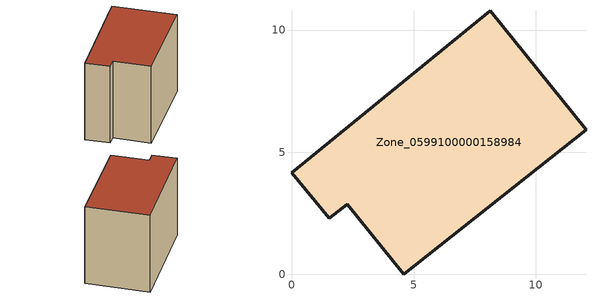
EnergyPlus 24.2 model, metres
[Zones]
Zone_0599100000158984
 floor ground (C_G): 8.13,10.8 12.05,5.92 4.59,0 2.27,2.88 1.54,2.3 0,4.15 z0
 wall outside (C_F): 12.05,5.92 8.13,10.8 0,4.15 1.54,2.3 2.27,2.88 4.59,0 12.05,5.92 z0:8.33
 roof outside (C_R): 8.13,10.8 0,4.15 1.54,2.3 2.27,2.88 4.59,0 12.05,5.92 z8.33
[BUILDING]
Pand.0599100000158984: North Axis=0; Terrain=City; Loads Convergence Tolerance Value=0.04; Temperature Convergence Tolerance Value=0.4; Solar Distribution=FullExterior; Maximum Number of Warmup Days=25; Minimum Number of Warmup Days=1
[Site:Location]
Rotterdam.The.Hague.AP_ZH_NLD Design_Conditions: Latitude=51.96; Longitude=4.45; Time Zone=1; Elevation=-4.5
[SITE:GROUNDTEMPERATURE:BUILDINGSURFACE]
18, 18, 18, 18, 18, 18, 18, 18, 18, 18, 18, 18
[MATERIAL] Thermal Absorptance=0.9; Solar Absorptance=0.7; Visible Absorptance=0.7
Name | Roughness | Thickness | Conductivity | Density | Specific Heat
G.TC.1946 | MediumSmooth | 0.15 | 1 | 540 | 1210
F.TC.1946 | Rough | 0.3 | 0.857143 | 1920 | 840
R.TC.1946 | MediumRough | 0.2 | 0.909091 | 1500 | 1000
[CONSTRUCTION]
C_G: G.TC.1946
C_F: F.TC.1946
C_R: R.TC.1946
[ZONE]
Zone_0599100000158984: Type=1; Multiplier=1; Ceiling Height=Autocalculate; Volume=Autocalculate; Floor Area=autocalculate; Part of Total Floor Area=Yes
[ZONEINFILTRATION:DESIGNFLOWRATE]
Infil_Zone_0599100000158984: Zone or ZoneList or Space or SpaceList=Zone_0599100000158984; Schedule=AlwaysOn; Design Flow Rate Calculation Method=Flow/Area; Flow Rate per Floor Area=0.003; Constant Term Coefficient=1; Temperature Term Coefficient=0; Velocity Term Coefficient=0; Velocity Squared Term Coefficient=0
[HVACTEMPLATE:ZONE:IDEALLOADSAIRSYSTEM]
Zone_0599100000158984: Maximum Heating Supply Air Temperature=50; Minimum Cooling Supply Air Temperature=13; Maximum Heating Supply Air Humidity Ratio=0.0156; Minimum Cooling Supply Air Humidity Ratio=0.0077; Heating Limit=NoLimit; Cooling Limit=NoLimit; Dehumidification Control Type=ConstantSensibleHeatRatio; Cooling Sensible Heat Ratio=0.7; Dehumidification Setpoint=60; Humidification Control Type=None; Humidification Setpoint=30; Outdoor Air Method=None; Outdoor Air Flow Rate per Person=0.00944; Outdoor Air Flow Rate per Zone Floor Area=0; Outdoor Air Flow Rate per Zone=0; Demand Controlled Ventilation Type=None; Outdoor Air Economizer Type=NoEconomizer; Heat Recovery Type=None; Sensible Heat Recovery Effectiveness=0.7; Latent Heat Recovery Effectiveness=0.65
[ZONECONTROL:THERMOSTAT]
ThermostatControl_Zone_0599100000158984: Zone or ZoneList=Zone_0599100000158984; Control Type Schedule=DualSetpointControlType; Control 1=Thermostat_Zone_0599100000158984; Temperature Difference Between Cutout And Setpoint=0
[THERMOSTATSETPOINT:DUALSETPOINT]
Thermostat_Zone_0599100000158984: Heating Setpoint Temperature Schedule=HeatingSetpoint_Zone_0599100000158984; Cooling Setpoint Temperature Schedule=CoolingSetpoint_Zone_0599100000158984
[SCHEDULE:COMPACT]
HeatingSetpoint_Zone_0599100000158984: Through: 12/31, For: AllDays, Until: 24:00, 21
CoolingSetpoint_Zone_0599100000158984: Through: 12/31, For: AllDays, Until: 24:00, 24
DualSetpointControlType: Through: 12/31, For: AllDays, Until: 24:00, 4
AlwaysOn: Through: 12/31, For: AllDays, Until: 24:00, 1
